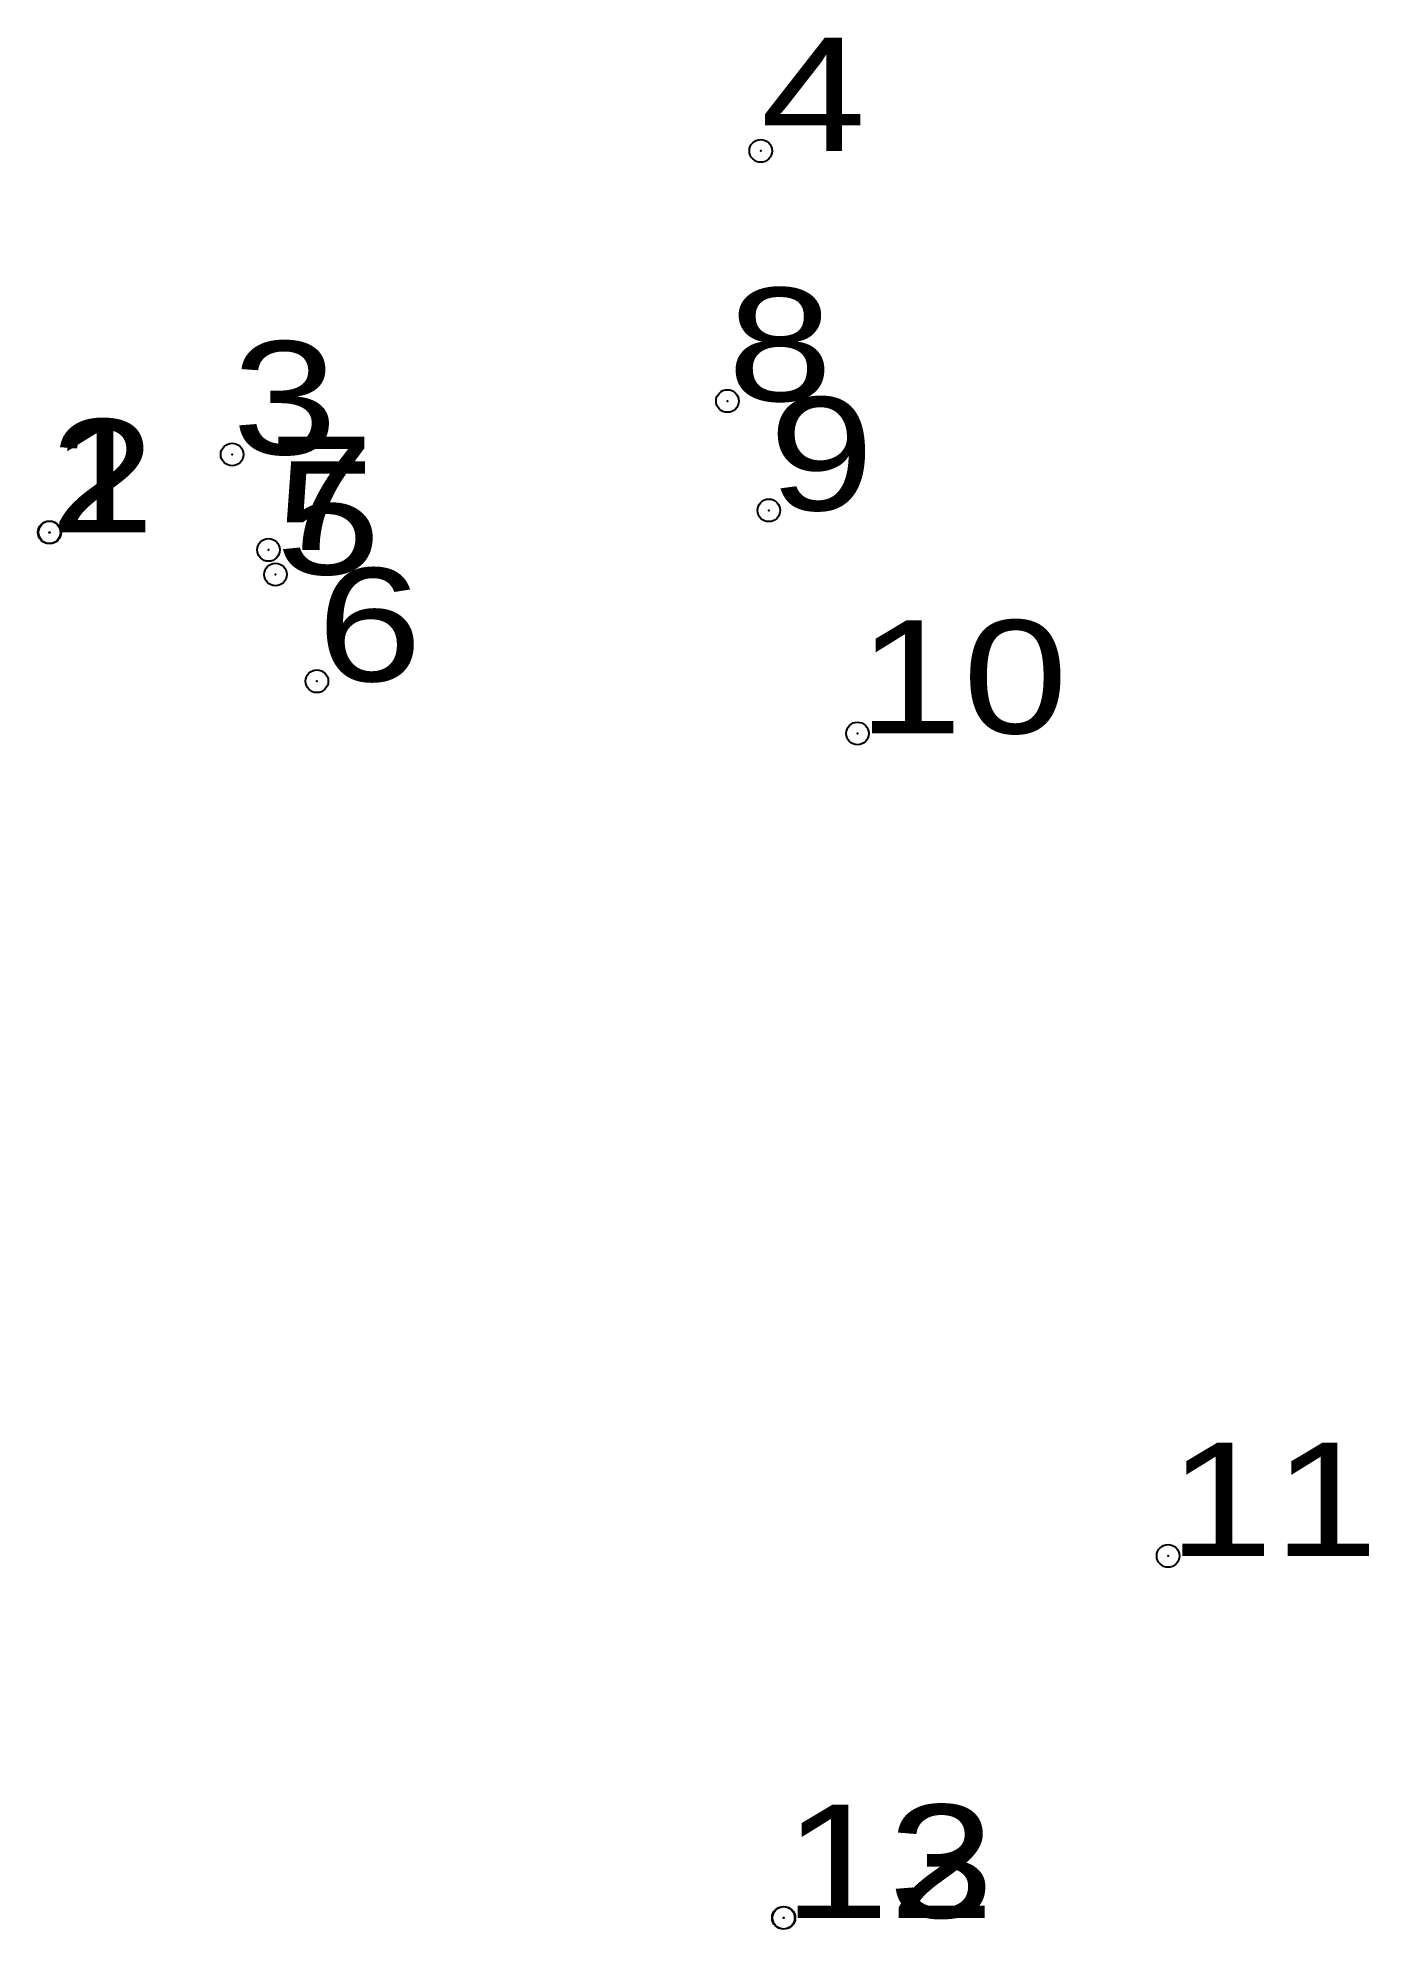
# Model space of a CAD drawing. Header units: metres. Extents: x 535399 to 543559, y 1835024 to 1838247.
# Drawn here: x 543163.82 to 543185, y 1835713.35 to 1835743.45 of the extents above.
import ezdxf

# ---------------------------------------------------------------- set-up
doc = ezdxf.new("R2010")
doc.units = ezdxf.units.M
doc.header["$LTSCALE"] = 0.72
doc.header["$PDMODE"] = 32
doc.header["$PDSIZE"] = 0.36
doc.layers.add('12', color=7, linetype='Continuous')
doc.layers.add('7', color=7, linetype='Continuous')

msp = doc.modelspace()

# ---------------------------------------------------------------- linework, layer by layer
at = {"layer": '7'}
for p in [(543175.32, 1835741.65), (543174.79, 1835737.67), (543166.91, 1835736.82), (543175.45, 1835735.93), (543164, 1835735.58), (543164.01, 1835735.58), (543167.49, 1835735.3), (543167.6, 1835734.91), (543168.26, 1835733.21), (543176.86, 1835732.38), (543181.8, 1835719.29), (543175.68, 1835713.53), (543175.69, 1835713.53)]:
    msp.add_point(p, dxfattribs=at)

# ---------------------------------------------------------------- texts
at = {"layer": '12', "width": 1.25}
for s, p in [('4', (543175.32, 1835741.65)), ('8', (543174.79, 1835737.67)), ('3', (543166.91, 1835736.82)), ('9', (543175.45, 1835735.93)), ('2', (543164.01, 1835735.58)), ('1', (543164, 1835735.58)), ('7', (543167.49, 1835735.3)), ('5', (543167.6, 1835734.91)), ('6', (543168.26, 1835733.21)), ('10', (543176.86, 1835732.38)), ('11', (543181.8, 1835719.29)), ('13', (543175.68, 1835713.53)), ('12', (543175.69, 1835713.53))]:
    msp.add_text(s, height=1.8, dxfattribs=at).set_placement(p)

doc.saveas('drawing.dxf')
